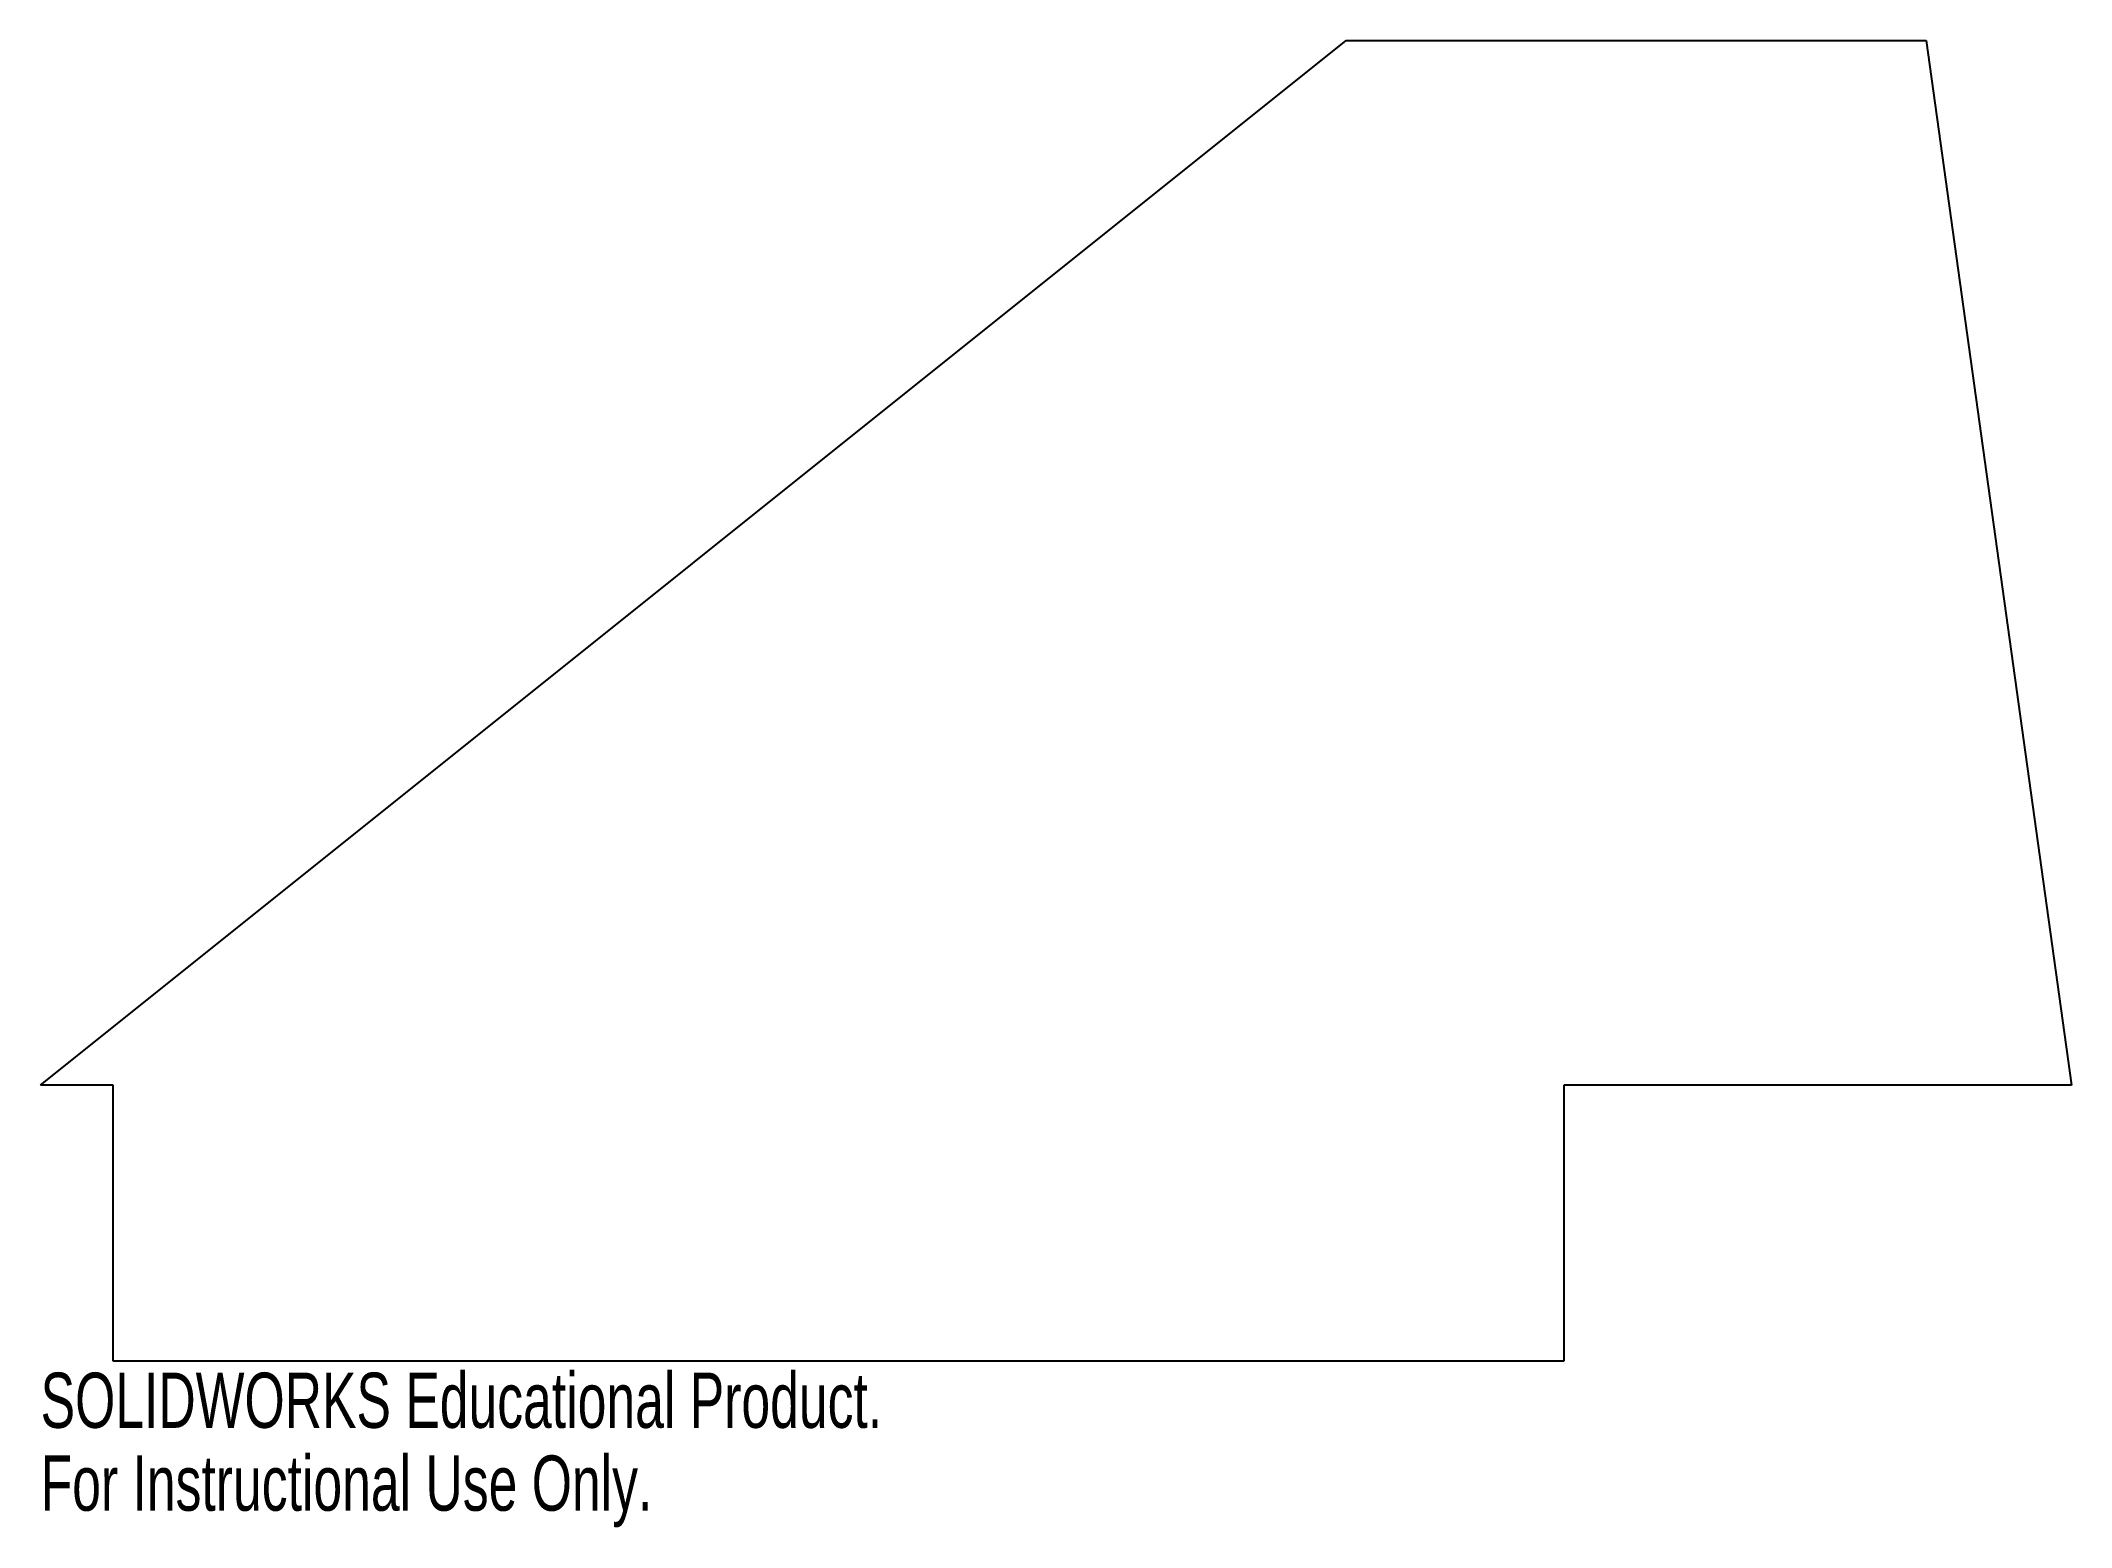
# Model space of a CAD drawing. Header units: inches. Extents: x -0.25 to 6.75, y -0.57 to 4.55.
import ezdxf

# ---------------------------------------------------------------- set-up
doc = ezdxf.new("R2010")
doc.units = ezdxf.units.IN
doc.header["$MEASUREMENT"] = 0
doc.styles.add('SLDTEXTSTYLE0', font='TXT', dxfattribs={"width": 0.7})

msp = doc.modelspace()

# ---------------------------------------------------------------- linework, layer by layer
at = {"color": 7, "linetype": 'Continuous'}
for p, q in [((-0.25, 0.95), (4.25, 4.55)), ((4.25, 4.55), (6.25, 4.55)), ((6.25, 4.55), (6.75, 0.95)), ((0, 0.95), (-0.25, 0.95)), ((0, 0), (0, 0.95)), ((6.75, 0.95), (5, 0.95)), ((5, 0.95), (5, 0)), ((5, 0), (0, 0))]:
    msp.add_line(p, q, dxfattribs=at)

# ---------------------------------------------------------------- texts
at = {"color": 7, "linetype": 'Continuous', "char_height": 0.1903, "attachment_point": 1, "style": 'SLDTEXTSTYLE0'}
for s, insert in [('SOLIDWORKS Educational Product.', (-0.25, -0.0401)), ('For Instructional Use Only.', (-0.25, -0.3256))]:
    msp.add_mtext(s, dxfattribs=dict(at, insert=insert))

doc.saveas('drawing.dxf')
